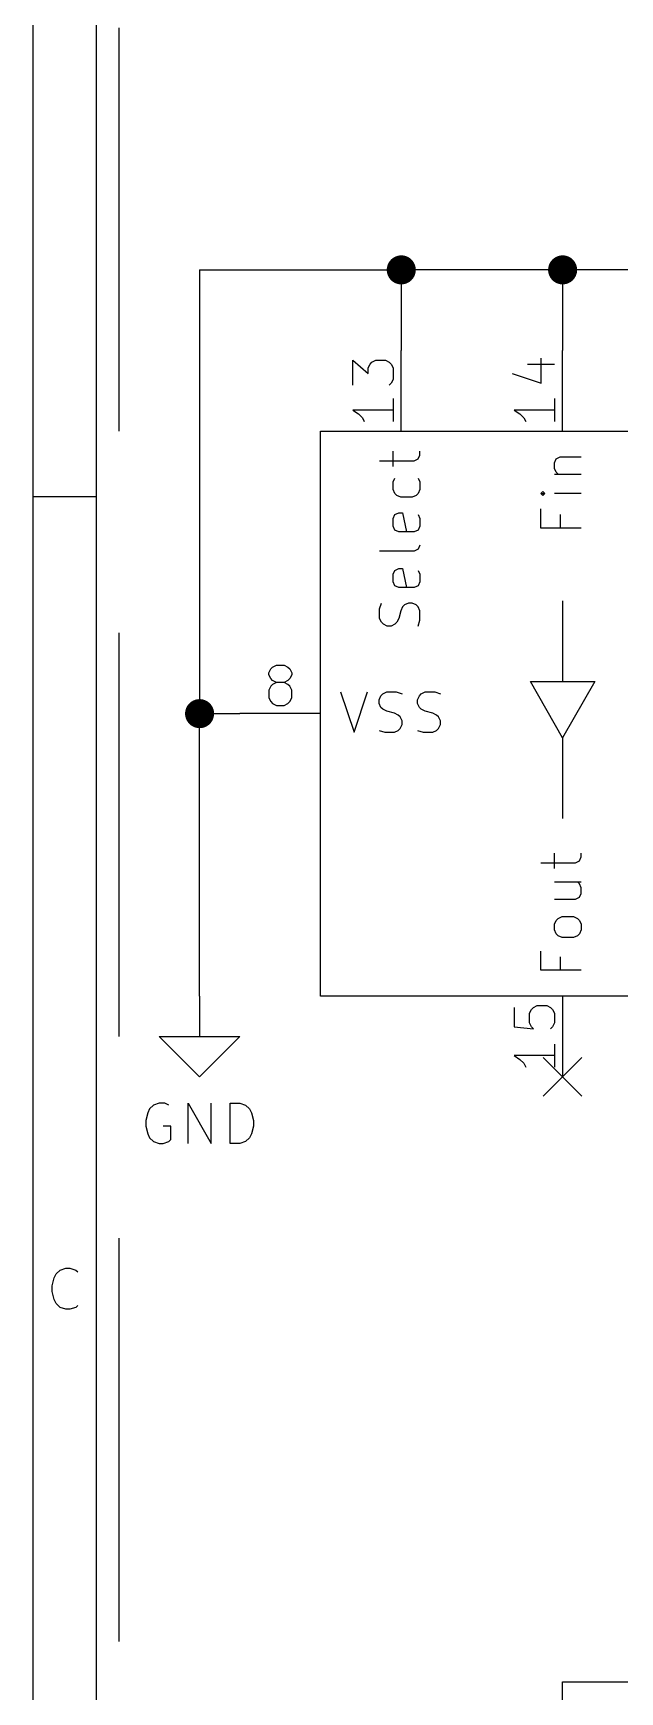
# Model space of a CAD drawing. Extents: x 0.4 to 11.3, y -7.9 to -0.4.
# Drawn here: x 0.394 to 1.121, y -5.812 to -3.757 of the extents above; entities that cross this region are included whole.
import ezdxf

# ---------------------------------------------------------------- set-up
doc = ezdxf.new("R2010")
doc.units = 0
doc.header["$MEASUREMENT"] = 0
doc.linetypes.add('DASHED', pattern=[0.75, 0.5, -0.25])
for name, color, linetype in [('BLUE2', 5, 'CONTINUOUS'), ('BLUE3', 171, 'CONTINUOUS'), ('CYAN2', 4, 'CONTINUOUS'), ('GREEN3', 91, 'CONTINUOUS'), ('LYELLOW', 51, 'CONTINUOUS'), ('RED2', 1, 'CONTINUOUS'), ('RED3', 11, 'CONTINUOUS')]:
    doc.layers.add(name, color=color, linetype=linetype)

msp = doc.modelspace()

# ---------------------------------------------------------------- linework, layer by layer
at = {"layer": 'BLUE2', "linetype": 'CONTINUOUS'}
for p, q in [((1.026, -5.026), (1.074, -5.074)), ((1.074, -5.026), (1.026, -5.074))]:
    msp.add_line(p, q, dxfattribs=at)
at = {"layer": 'BLUE3', "linetype": 'DASHED'}
msp.add_line((0.5, -3.75), (0.5, -7.55), dxfattribs=at)
at = {"layer": 'CYAN2', "linetype": 'CONTINUOUS'}
for p, q in [((0.8398, -4.2938), (0.8398, -4.2748)), ((0.8398, -4.2938), (0.8398, -4.2748)), ((0.8731, -4.2795), (0.8731, -4.2748)), ((0.8731, -4.2795), (0.8731, -4.2748)), ((0.8231, -4.2867), (0.866, -4.2867)), ((0.8231, -4.2867), (0.866, -4.2867)), ((0.866, -4.2867), (0.8708, -4.2843)), ((0.866, -4.2867), (0.8708, -4.2843)), ((0.8708, -4.2843), (0.8731, -4.2795)), ((0.8708, -4.2843), (0.8731, -4.2795)), ((1.0398, -4.289), (1.0422, -4.2843)), ((1.0398, -4.289), (1.0422, -4.2843)), ((1.0398, -4.2962), (1.0398, -4.289)), ((1.0398, -4.2962), (1.0398, -4.289)), ((1.0422, -4.3009), (1.0398, -4.2962)), ((1.0422, -4.3009), (1.0398, -4.2962)), ((1.0422, -4.2843), (1.0469, -4.2819)), ((1.0422, -4.2843), (1.0469, -4.2819)), ((1.0469, -4.2819), (1.0731, -4.2819)), ((1.0469, -4.2819), (1.0731, -4.2819)), ((0.8398, -4.3129), (0.8422, -4.3081)), ((0.8398, -4.3129), (0.8422, -4.3081)), ((0.8398, -4.3224), (0.8398, -4.3129)), ((0.8398, -4.3224), (0.8398, -4.3129)), ((0.8708, -4.3081), (0.8731, -4.3129)), ((0.8708, -4.3081), (0.8731, -4.3129)), ((0.8731, -4.3129), (0.8731, -4.3224)), ((0.8731, -4.3129), (0.8731, -4.3224)), ((1.0398, -4.3033), (1.0731, -4.3033)), ((1.0398, -4.3033), (1.0731, -4.3033)), ((1.0446, -4.3033), (1.0422, -4.3009)), ((1.0446, -4.3033), (1.0422, -4.3009)), ((0.8422, -4.3271), (0.8398, -4.3224)), ((0.8422, -4.3271), (0.8398, -4.3224)), ((0.8446, -4.3295), (0.8422, -4.3271)), ((0.8446, -4.3295), (0.8422, -4.3271)), ((0.8493, -4.3319), (0.8446, -4.3295)), ((0.8493, -4.3319), (0.8446, -4.3295)), ((0.8636, -4.3319), (0.8493, -4.3319)), ((0.8636, -4.3319), (0.8493, -4.3319)), ((0.8684, -4.3295), (0.8636, -4.3319)), ((0.8684, -4.3295), (0.8636, -4.3319)), ((0.8708, -4.3271), (0.8684, -4.3295)), ((0.8708, -4.3271), (0.8684, -4.3295)), ((0.8731, -4.3224), (0.8708, -4.3271)), ((0.8731, -4.3224), (0.8708, -4.3271)), ((1.0255, -4.3248), (1.0231, -4.3271)), ((1.0255, -4.3248), (1.0231, -4.3271)), ((1.0231, -4.3271), (1.0255, -4.3295)), ((1.0231, -4.3271), (1.0279, -4.3271)), ((1.0231, -4.3271), (1.0255, -4.3295)), ((1.0231, -4.3271), (1.0279, -4.3271)), ((1.0279, -4.3271), (1.0255, -4.3248)), ((1.0279, -4.3271), (1.0255, -4.3248)), ((1.0255, -4.3295), (1.0279, -4.3271)), ((1.0255, -4.3295), (1.0279, -4.3271)), ((1.0731, -4.3271), (1.0398, -4.3271)), ((1.0731, -4.3271), (1.0398, -4.3271)), ((0.8398, -4.3581), (0.8422, -4.3533)), ((0.8398, -4.3581), (0.8422, -4.3533)), ((0.8398, -4.3676), (0.8398, -4.3581)), ((0.8398, -4.3676), (0.8398, -4.3581)), ((0.8422, -4.3533), (0.8469, -4.351)), ((0.8422, -4.3533), (0.8469, -4.351)), ((0.8469, -4.351), (0.8517, -4.351)), ((0.8469, -4.351), (0.8517, -4.351)), ((0.8517, -4.351), (0.8565, -4.3748)), ((0.8517, -4.351), (0.8565, -4.3748)), ((0.8708, -4.3533), (0.8731, -4.3581)), ((0.8708, -4.3533), (0.8731, -4.3581)), ((0.8731, -4.3581), (0.8731, -4.3676)), ((0.8731, -4.3581), (0.8731, -4.3676)), ((1.0231, -4.37), (1.0231, -4.3462)), ((1.0231, -4.37), (1.0231, -4.3462)), ((1.0469, -4.3533), (1.0469, -4.37)), ((1.0469, -4.3533), (1.0469, -4.37)), ((0.8422, -4.3724), (0.8398, -4.3676)), ((0.8422, -4.3724), (0.8398, -4.3676)), ((0.8469, -4.3748), (0.8422, -4.3724)), ((0.8469, -4.3748), (0.8422, -4.3724)), ((0.866, -4.3748), (0.8469, -4.3748)), ((0.866, -4.3748), (0.8469, -4.3748)), ((0.8708, -4.3724), (0.866, -4.3748)), ((0.8708, -4.3724), (0.866, -4.3748)), ((0.8731, -4.3676), (0.8708, -4.3724)), ((0.8731, -4.3676), (0.8708, -4.3724)), ((1.0731, -4.37), (1.0231, -4.37)), ((1.0731, -4.37), (1.0231, -4.37)), ((0.866, -4.3986), (0.8231, -4.3986)), ((0.866, -4.3986), (0.8231, -4.3986)), ((0.8708, -4.3962), (0.866, -4.3986)), ((0.8708, -4.3962), (0.866, -4.3986)), ((0.8731, -4.3914), (0.8708, -4.3962)), ((0.8731, -4.3914), (0.8708, -4.3962)), ((0.8398, -4.4271), (0.8422, -4.4224)), ((0.8398, -4.4271), (0.8422, -4.4224)), ((0.8398, -4.4367), (0.8398, -4.4271)), ((0.8398, -4.4367), (0.8398, -4.4271)), ((0.8422, -4.4414), (0.8398, -4.4367)), ((0.8422, -4.4414), (0.8398, -4.4367)), ((0.8422, -4.4224), (0.8469, -4.42)), ((0.8422, -4.4224), (0.8469, -4.42)), ((0.8469, -4.42), (0.8517, -4.42)), ((0.8469, -4.42), (0.8517, -4.42)), ((0.8517, -4.42), (0.8565, -4.4438)), ((0.8517, -4.42), (0.8565, -4.4438)), ((0.8708, -4.4224), (0.8731, -4.4271)), ((0.8708, -4.4224), (0.8731, -4.4271)), ((0.8731, -4.4367), (0.8708, -4.4414)), ((0.8731, -4.4367), (0.8708, -4.4414)), ((0.8731, -4.4271), (0.8731, -4.4367)), ((0.8731, -4.4271), (0.8731, -4.4367)), ((0.8469, -4.4438), (0.8422, -4.4414)), ((0.8469, -4.4438), (0.8422, -4.4414)), ((0.866, -4.4438), (0.8469, -4.4438)), ((0.866, -4.4438), (0.8469, -4.4438)), ((0.8708, -4.4414), (0.866, -4.4438)), ((0.8708, -4.4414), (0.866, -4.4438)), ((0.8231, -4.47), (0.8255, -4.4629)), ((0.8231, -4.47), (0.8255, -4.4629)), ((0.8231, -4.4819), (0.8231, -4.47)), ((0.8231, -4.4819), (0.8231, -4.47)), ((0.8493, -4.4724), (0.8469, -4.4819)), ((0.8493, -4.4724), (0.8469, -4.4819)), ((0.8517, -4.4676), (0.8493, -4.4724)), ((0.8517, -4.4676), (0.8493, -4.4724)), ((0.8541, -4.4652), (0.8517, -4.4676)), ((0.8541, -4.4652), (0.8517, -4.4676)), ((0.8588, -4.4629), (0.8541, -4.4652)), ((0.8588, -4.4629), (0.8541, -4.4652)), ((0.8636, -4.4629), (0.8588, -4.4629)), ((0.8636, -4.4629), (0.8588, -4.4629)), ((0.8684, -4.4652), (0.8636, -4.4629)), ((0.8684, -4.4652), (0.8636, -4.4629)), ((0.8708, -4.4676), (0.8684, -4.4652)), ((0.8708, -4.4676), (0.8684, -4.4652)), ((0.8731, -4.4724), (0.8708, -4.4676)), ((0.8731, -4.4724), (0.8708, -4.4676)), ((0.8731, -4.4843), (0.8731, -4.4724)), ((0.8731, -4.4843), (0.8731, -4.4724)), ((0.8255, -4.4867), (0.8231, -4.4819)), ((0.8255, -4.4867), (0.8231, -4.4819)), ((0.8279, -4.489), (0.8255, -4.4867)), ((0.8279, -4.489), (0.8255, -4.4867)), ((0.8327, -4.4914), (0.8279, -4.489)), ((0.8327, -4.4914), (0.8279, -4.489)), ((0.8374, -4.4914), (0.8327, -4.4914)), ((0.8374, -4.4914), (0.8327, -4.4914)), ((0.8422, -4.489), (0.8374, -4.4914)), ((0.8422, -4.489), (0.8374, -4.4914)), ((0.8446, -4.4867), (0.8422, -4.489)), ((0.8446, -4.4867), (0.8422, -4.489)), ((0.8469, -4.4819), (0.8446, -4.4867)), ((0.8469, -4.4819), (0.8446, -4.4867)), ((0.8708, -4.4914), (0.8731, -4.4843)), ((0.8708, -4.4914), (0.8731, -4.4843)), ((0.7748, -4.5731), (0.7914, -4.6231)), ((0.7748, -4.5731), (0.7914, -4.6231)), ((0.7914, -4.6231), (0.8081, -4.5731)), ((0.7914, -4.6231), (0.8081, -4.5731)), ((0.8224, -4.5827), (0.8248, -4.5779)), ((0.8224, -4.5827), (0.8248, -4.5779)), ((0.8224, -4.5874), (0.8224, -4.5827)), ((0.8224, -4.5874), (0.8224, -4.5827)), ((0.8248, -4.5779), (0.8271, -4.5755)), ((0.8248, -4.5779), (0.8271, -4.5755)), ((0.8271, -4.5755), (0.8319, -4.5731)), ((0.8271, -4.5755), (0.8319, -4.5731)), ((0.8319, -4.5731), (0.8438, -4.5731)), ((0.8319, -4.5731), (0.8438, -4.5731)), ((0.8438, -4.5731), (0.851, -4.5755)), ((0.8438, -4.5731), (0.851, -4.5755)), ((0.87, -4.5827), (0.8724, -4.5779)), ((0.87, -4.5827), (0.8724, -4.5779)), ((0.87, -4.5874), (0.87, -4.5827)), ((0.87, -4.5874), (0.87, -4.5827)), ((0.8724, -4.5779), (0.8748, -4.5755)), ((0.8724, -4.5779), (0.8748, -4.5755)), ((0.8748, -4.5755), (0.8795, -4.5731)), ((0.8748, -4.5755), (0.8795, -4.5731)), ((0.8795, -4.5731), (0.8914, -4.5731)), ((0.8795, -4.5731), (0.8914, -4.5731)), ((0.8914, -4.5731), (0.8986, -4.5755)), ((0.8914, -4.5731), (0.8986, -4.5755)), ((0.8248, -4.5922), (0.8224, -4.5874)), ((0.8248, -4.5922), (0.8224, -4.5874)), ((0.8271, -4.5946), (0.8248, -4.5922)), ((0.8271, -4.5946), (0.8248, -4.5922)), ((0.8319, -4.5969), (0.8271, -4.5946)), ((0.8319, -4.5969), (0.8271, -4.5946)), ((0.8414, -4.5993), (0.8319, -4.5969)), ((0.8414, -4.5993), (0.8319, -4.5969)), ((0.8462, -4.6017), (0.8414, -4.5993)), ((0.8462, -4.6017), (0.8414, -4.5993)), ((0.8486, -4.6041), (0.8462, -4.6017)), ((0.8486, -4.6041), (0.8462, -4.6017)), ((0.851, -4.6088), (0.8486, -4.6041)), ((0.851, -4.6088), (0.8486, -4.6041)), ((0.8724, -4.5922), (0.87, -4.5874)), ((0.8724, -4.5922), (0.87, -4.5874)), ((0.8748, -4.5946), (0.8724, -4.5922)), ((0.8748, -4.5946), (0.8724, -4.5922)), ((0.8795, -4.5969), (0.8748, -4.5946)), ((0.8795, -4.5969), (0.8748, -4.5946)), ((0.889, -4.5993), (0.8795, -4.5969)), ((0.889, -4.5993), (0.8795, -4.5969)), ((0.8938, -4.6017), (0.889, -4.5993)), ((0.8938, -4.6017), (0.889, -4.5993)), ((0.8962, -4.6041), (0.8938, -4.6017)), ((0.8962, -4.6041), (0.8938, -4.6017)), ((0.8986, -4.6088), (0.8962, -4.6041)), ((0.8986, -4.6088), (0.8962, -4.6041)), ((0.8224, -4.6208), (0.8295, -4.6231)), ((0.8224, -4.6208), (0.8295, -4.6231)), ((0.8295, -4.6231), (0.8414, -4.6231)), ((0.8295, -4.6231), (0.8414, -4.6231)), ((0.8414, -4.6231), (0.8462, -4.6208)), ((0.8414, -4.6231), (0.8462, -4.6208)), ((0.8462, -4.6208), (0.8486, -4.6184)), ((0.8462, -4.6208), (0.8486, -4.6184)), ((0.8486, -4.6184), (0.851, -4.6136)), ((0.8486, -4.6184), (0.851, -4.6136)), ((0.851, -4.6136), (0.851, -4.6088)), ((0.851, -4.6136), (0.851, -4.6088)), ((0.87, -4.6208), (0.8771, -4.6231)), ((0.87, -4.6208), (0.8771, -4.6231)), ((0.8771, -4.6231), (0.889, -4.6231)), ((0.8771, -4.6231), (0.889, -4.6231)), ((0.889, -4.6231), (0.8938, -4.6208)), ((0.889, -4.6231), (0.8938, -4.6208)), ((0.8938, -4.6208), (0.8962, -4.6184)), ((0.8938, -4.6208), (0.8962, -4.6184)), ((0.8962, -4.6184), (0.8986, -4.6136)), ((0.8962, -4.6184), (0.8986, -4.6136)), ((0.8986, -4.6136), (0.8986, -4.6088)), ((0.8986, -4.6136), (0.8986, -4.6088)), ((1.0231, -4.7848), (1.066, -4.7848)), ((1.0231, -4.7848), (1.066, -4.7848)), ((1.0398, -4.7919), (1.0398, -4.7729)), ((1.0398, -4.7919), (1.0398, -4.7729)), ((1.066, -4.7848), (1.0708, -4.7824)), ((1.066, -4.7848), (1.0708, -4.7824)), ((1.0708, -4.7824), (1.0731, -4.7776)), ((1.0708, -4.7824), (1.0731, -4.7776)), ((1.0731, -4.7776), (1.0731, -4.7729)), ((1.0731, -4.7776), (1.0731, -4.7729)), ((1.0398, -4.8086), (1.0731, -4.8086)), ((1.0398, -4.8086), (1.0731, -4.8086)), ((1.0708, -4.811), (1.0684, -4.8086)), ((1.0708, -4.811), (1.0684, -4.8086)), ((1.0398, -4.83), (1.066, -4.83)), ((1.0398, -4.83), (1.066, -4.83)), ((1.066, -4.83), (1.0708, -4.8276)), ((1.066, -4.83), (1.0708, -4.8276)), ((1.0731, -4.8157), (1.0708, -4.811)), ((1.0731, -4.8157), (1.0708, -4.811)), ((1.0708, -4.8276), (1.0731, -4.8229)), ((1.0708, -4.8276), (1.0731, -4.8229)), ((1.0731, -4.8229), (1.0731, -4.8157)), ((1.0731, -4.8229), (1.0731, -4.8157)), ((1.0446, -4.8538), (1.0493, -4.8514)), ((1.0446, -4.8538), (1.0493, -4.8514)), ((1.0493, -4.8514), (1.0636, -4.8514)), ((1.0493, -4.8514), (1.0636, -4.8514)), ((1.0636, -4.8514), (1.0684, -4.8538)), ((1.0636, -4.8514), (1.0684, -4.8538)), ((1.0398, -4.8609), (1.0422, -4.8562)), ((1.0398, -4.8609), (1.0422, -4.8562)), ((1.0398, -4.8681), (1.0398, -4.8609)), ((1.0398, -4.8681), (1.0398, -4.8609)), ((1.0422, -4.8729), (1.0398, -4.8681)), ((1.0422, -4.8729), (1.0398, -4.8681)), ((1.0422, -4.8562), (1.0446, -4.8538)), ((1.0422, -4.8562), (1.0446, -4.8538)), ((1.0684, -4.8538), (1.0708, -4.8562)), ((1.0684, -4.8538), (1.0708, -4.8562)), ((1.0708, -4.8562), (1.0731, -4.8609)), ((1.0708, -4.8562), (1.0731, -4.8609)), ((1.0731, -4.8681), (1.0708, -4.8729)), ((1.0731, -4.8681), (1.0708, -4.8729)), ((1.0731, -4.8609), (1.0731, -4.8681)), ((1.0731, -4.8609), (1.0731, -4.8681)), ((1.0446, -4.8752), (1.0422, -4.8729)), ((1.0446, -4.8752), (1.0422, -4.8729)), ((1.0493, -4.8776), (1.0446, -4.8752)), ((1.0493, -4.8776), (1.0446, -4.8752)), ((1.0636, -4.8776), (1.0493, -4.8776)), ((1.0636, -4.8776), (1.0493, -4.8776)), ((1.0684, -4.8752), (1.0636, -4.8776)), ((1.0684, -4.8752), (1.0636, -4.8776)), ((1.0708, -4.8729), (1.0684, -4.8752)), ((1.0708, -4.8729), (1.0684, -4.8752)), ((1.0231, -4.9181), (1.0231, -4.8943)), ((1.0231, -4.9181), (1.0231, -4.8943)), ((1.0469, -4.9014), (1.0469, -4.9181)), ((1.0469, -4.9014), (1.0469, -4.9181)), ((1.0731, -4.9181), (1.0231, -4.9181)), ((1.0731, -4.9181), (1.0231, -4.9181)), ((0.5357, -5.0947), (0.5333, -5.1042)), ((0.5357, -5.0947), (0.5333, -5.1042)), ((0.5381, -5.0899), (0.5357, -5.0947)), ((0.5381, -5.0899), (0.5357, -5.0947)), ((0.5429, -5.0852), (0.5381, -5.0899)), ((0.5429, -5.0852), (0.5381, -5.0899)), ((0.55, -5.0828), (0.5429, -5.0852)), ((0.55, -5.0828), (0.5429, -5.0852)), ((0.5571, -5.0828), (0.55, -5.0828)), ((0.5571, -5.0828), (0.55, -5.0828)), ((0.5619, -5.0852), (0.5571, -5.0828)), ((0.5619, -5.0852), (0.5571, -5.0828)), ((0.5857, -5.1328), (0.5857, -5.0828)), ((0.5857, -5.0828), (0.6143, -5.1328)), ((0.5857, -5.1328), (0.5857, -5.0828)), ((0.5857, -5.0828), (0.6143, -5.1328)), ((0.6143, -5.1328), (0.6143, -5.0828)), ((0.6143, -5.1328), (0.6143, -5.0828)), ((0.6381, -5.1328), (0.6381, -5.0828)), ((0.6381, -5.0828), (0.65, -5.0828)), ((0.6381, -5.1328), (0.6381, -5.0828)), ((0.6381, -5.0828), (0.65, -5.0828)), ((0.65, -5.0828), (0.6571, -5.0852)), ((0.65, -5.0828), (0.6571, -5.0852)), ((0.6571, -5.0852), (0.6619, -5.0899)), ((0.6571, -5.0852), (0.6619, -5.0899)), ((0.6619, -5.0899), (0.6643, -5.0947)), ((0.6619, -5.0899), (0.6643, -5.0947)), ((0.6643, -5.0947), (0.6667, -5.1042)), ((0.6643, -5.0947), (0.6667, -5.1042)), ((0.5333, -5.1042), (0.5333, -5.1114)), ((0.5333, -5.1042), (0.5333, -5.1114)), ((0.5333, -5.1114), (0.5357, -5.1209)), ((0.5333, -5.1114), (0.5357, -5.1209)), ((0.5643, -5.1114), (0.5548, -5.1114)), ((0.5643, -5.1114), (0.5548, -5.1114)), ((0.5643, -5.128), (0.5643, -5.1114)), ((0.5643, -5.128), (0.5643, -5.1114)), ((0.6667, -5.1114), (0.6643, -5.1209)), ((0.6667, -5.1114), (0.6643, -5.1209)), ((0.6667, -5.1042), (0.6667, -5.1114)), ((0.6667, -5.1042), (0.6667, -5.1114)), ((0.5357, -5.1209), (0.5381, -5.1257)), ((0.5357, -5.1209), (0.5381, -5.1257)), ((0.5381, -5.1257), (0.5429, -5.1304)), ((0.5381, -5.1257), (0.5429, -5.1304)), ((0.5429, -5.1304), (0.55, -5.1328)), ((0.5429, -5.1304), (0.55, -5.1328)), ((0.55, -5.1328), (0.5548, -5.1328)), ((0.55, -5.1328), (0.5548, -5.1328)), ((0.5548, -5.1328), (0.5619, -5.1304)), ((0.5548, -5.1328), (0.5619, -5.1304)), ((0.5619, -5.1304), (0.5643, -5.128)), ((0.5619, -5.1304), (0.5643, -5.128)), ((0.65, -5.1328), (0.6381, -5.1328)), ((0.65, -5.1328), (0.6381, -5.1328)), ((0.6571, -5.1304), (0.65, -5.1328)), ((0.6571, -5.1304), (0.65, -5.1328)), ((0.6619, -5.1257), (0.6571, -5.1304)), ((0.6619, -5.1257), (0.6571, -5.1304)), ((0.6643, -5.1209), (0.6619, -5.1257)), ((0.6643, -5.1209), (0.6619, -5.1257))]:
    msp.add_line(p, q, dxfattribs=at)
at = {"layer": 'GREEN3', "linetype": 'CONTINUOUS'}
for p, q in [((0.6, -4.05), (0.6, -4.6)), ((0.6, -4.05), (0.85, -4.05)), ((0.85, -4.05), (0.85, -4.15)), ((1.05, -4.05), (0.85, -4.05)), ((1.05, -4.05), (1.05, -4.15)), ((1.25, -4.05), (1.05, -4.05)), ((0.6, -4.6), (0.65, -4.6)), ((0.6, -4.95), (0.6, -4.6))]:
    msp.add_line(p, q, dxfattribs=at)
at = {"layer": 'GREEN3', "const_width": 0.018}
for points in [[(0.841, -4.05, 1), (0.859, -4.05, 1)], [(1.041, -4.05, 1), (1.059, -4.05, 1)], [(0.591, -4.6, 1), (0.609, -4.6, 1)]]:
    msp.add_lwpolyline(points, format="xyb", close=True, dxfattribs=at)
at = {"layer": 'LYELLOW', "linetype": 'CONTINUOUS'}
for p, q in [((0.75, -4.95), (0.75, -4.25)), ((0.75, -4.25), (2.35, -4.25)), ((2.35, -4.95), (0.75, -4.95)), ((1.05, -7), (1.05, -5.8)), ((1.05, -5.8), (3.25, -5.8))]:
    msp.add_line(p, q, dxfattribs=at)
at = {"layer": 'RED2', "linetype": 'CONTINUOUS'}
for p, q in [((0.3937, -7.8743), (0.3937, -0.3937)), ((0.4724, -7.7956), (0.4724, -0.4724)), ((0.85, -4.25), (0.85, -4.15)), ((0.85, -4.25), (0.85, -4.15)), ((1.05, -4.25), (1.05, -4.15)), ((1.05, -4.25), (1.05, -4.15)), ((0.75, -4.95), (0.75, -4.25)), ((0.75, -4.25), (2.35, -4.25)), ((0.3937, -4.3307), (0.4724, -4.3307)), ((1.05, -4.46), (1.05, -4.56)), ((1.05, -4.63), (1.01, -4.56)), ((1.01, -4.56), (1.09, -4.56)), ((1.09, -4.56), (1.05, -4.63)), ((0.75, -4.6), (0.65, -4.6)), ((0.75, -4.6), (0.65, -4.6)), ((1.05, -4.63), (1.05, -4.73)), ((0.6, -4.95), (0.6, -5)), ((2.35, -4.95), (0.75, -4.95)), ((1.05, -4.95), (1.05, -5.05)), ((1.05, -4.95), (1.05, -5.05)), ((0.6, -5.05), (0.55, -5)), ((0.55, -5), (0.6, -5)), ((0.6, -5), (0.65, -5)), ((0.65, -5), (0.6, -5.05)), ((0.4172, -5.3091), (0.4197, -5.2993)), ((0.4197, -5.2993), (0.4221, -5.2945)), ((0.4221, -5.2945), (0.427, -5.2896)), ((0.427, -5.2896), (0.4343, -5.2872)), ((0.4343, -5.2872), (0.4392, -5.2872)), ((0.4392, -5.2872), (0.4465, -5.2896)), ((0.4465, -5.2896), (0.4489, -5.292)), ((0.4172, -5.3164), (0.4172, -5.3091)), ((0.4197, -5.3261), (0.4172, -5.3164)), ((0.4221, -5.331), (0.4197, -5.3261)), ((0.427, -5.3359), (0.4221, -5.331)), ((0.4343, -5.3383), (0.427, -5.3359)), ((0.4392, -5.3383), (0.4343, -5.3383)), ((0.4465, -5.3359), (0.4392, -5.3383)), ((0.4489, -5.3335), (0.4465, -5.3359)), ((1.05, -7), (1.05, -5.8)), ((1.05, -5.8), (3.25, -5.8))]:
    msp.add_line(p, q, dxfattribs=at)
at = {"layer": 'RED3', "linetype": 'CONTINUOUS'}
for p, q in [((0.7899, -4.1929), (0.7899, -4.1619)), ((0.7899, -4.1619), (0.8089, -4.1786)), ((0.7899, -4.1929), (0.7899, -4.1619)), ((0.7899, -4.1619), (0.8089, -4.1786)), ((0.8089, -4.1714), (0.8113, -4.1667)), ((0.8089, -4.1714), (0.8113, -4.1667)), ((0.8089, -4.1786), (0.8089, -4.1714)), ((0.8089, -4.1786), (0.8089, -4.1714)), ((0.8113, -4.1667), (0.8137, -4.1643)), ((0.8113, -4.1667), (0.8137, -4.1643)), ((0.8137, -4.1643), (0.8184, -4.1619)), ((0.8137, -4.1643), (0.8184, -4.1619)), ((0.8184, -4.1619), (0.8304, -4.1619)), ((0.8184, -4.1619), (0.8304, -4.1619)), ((0.8304, -4.1619), (0.8351, -4.1643)), ((0.8304, -4.1619), (0.8351, -4.1643)), ((0.8351, -4.1643), (0.8375, -4.1667)), ((0.8351, -4.1643), (0.8375, -4.1667)), ((0.8375, -4.1667), (0.8399, -4.1714)), ((0.8375, -4.1667), (0.8399, -4.1714)), ((0.8399, -4.1714), (0.8399, -4.1857)), ((0.8399, -4.1714), (0.8399, -4.1857)), ((1.0065, -4.1667), (1.0399, -4.1667)), ((1.0065, -4.1667), (1.0399, -4.1667)), ((1.0232, -4.1905), (1.0232, -4.1595)), ((1.0232, -4.1905), (1.0232, -4.1595)), ((0.8375, -4.1905), (0.8351, -4.1929)), ((0.8375, -4.1905), (0.8351, -4.1929)), ((0.8399, -4.1857), (0.8375, -4.1905)), ((0.8399, -4.1857), (0.8375, -4.1905)), ((0.9875, -4.1786), (1.0232, -4.1905)), ((0.9875, -4.1786), (1.0232, -4.1905)), ((0.8399, -4.2095), (0.8399, -4.2381)), ((0.8399, -4.2095), (0.8399, -4.2381)), ((1.0399, -4.2095), (1.0399, -4.2381)), ((1.0399, -4.2095), (1.0399, -4.2381)), ((0.8399, -4.2238), (0.7899, -4.2238)), ((0.7899, -4.2238), (0.797, -4.2286)), ((0.8399, -4.2238), (0.7899, -4.2238)), ((0.7899, -4.2238), (0.797, -4.2286)), ((0.797, -4.2286), (0.8018, -4.2333)), ((0.797, -4.2286), (0.8018, -4.2333)), ((0.8018, -4.2333), (0.8042, -4.2381)), ((0.8018, -4.2333), (0.8042, -4.2381)), ((1.0399, -4.2238), (0.9899, -4.2238)), ((0.9899, -4.2238), (0.997, -4.2286)), ((1.0399, -4.2238), (0.9899, -4.2238)), ((0.9899, -4.2238), (0.997, -4.2286)), ((0.997, -4.2286), (1.0018, -4.2333)), ((0.997, -4.2286), (1.0018, -4.2333)), ((1.0018, -4.2333), (1.0042, -4.2381)), ((1.0018, -4.2333), (1.0042, -4.2381)), ((0.6881, -4.5446), (0.6905, -4.5423)), ((0.6881, -4.5446), (0.6905, -4.5423)), ((0.6905, -4.5423), (0.6952, -4.5399)), ((0.6905, -4.5423), (0.6952, -4.5399)), ((0.6952, -4.5399), (0.7048, -4.5399)), ((0.6952, -4.5399), (0.7048, -4.5399)), ((0.7048, -4.5399), (0.7095, -4.5423)), ((0.7048, -4.5399), (0.7095, -4.5423)), ((0.7095, -4.5423), (0.7119, -4.5446)), ((0.7095, -4.5423), (0.7119, -4.5446)), ((0.6857, -4.5494), (0.6881, -4.5446)), ((0.6857, -4.5494), (0.6881, -4.5446)), ((0.6857, -4.5518), (0.6857, -4.5494)), ((0.6857, -4.5518), (0.6857, -4.5494)), ((0.6881, -4.5565), (0.6857, -4.5518)), ((0.6881, -4.5565), (0.6857, -4.5518)), ((0.6905, -4.5589), (0.6881, -4.5565)), ((0.6905, -4.5589), (0.6881, -4.5565)), ((0.6905, -4.5637), (0.6881, -4.5661)), ((0.6905, -4.5637), (0.6881, -4.5661)), ((0.6952, -4.5613), (0.6905, -4.5589)), ((0.6952, -4.5613), (0.6905, -4.5589)), ((0.6952, -4.5613), (0.6905, -4.5637)), ((0.6952, -4.5613), (0.6905, -4.5637)), ((0.7048, -4.5613), (0.6952, -4.5613)), ((0.7048, -4.5613), (0.6952, -4.5613)), ((0.7095, -4.5589), (0.7048, -4.5613)), ((0.7095, -4.5589), (0.7048, -4.5613)), ((0.7095, -4.5637), (0.7048, -4.5613)), ((0.7095, -4.5637), (0.7048, -4.5613)), ((0.7119, -4.5565), (0.7095, -4.5589)), ((0.7119, -4.5565), (0.7095, -4.5589)), ((0.7119, -4.5661), (0.7095, -4.5637)), ((0.7119, -4.5661), (0.7095, -4.5637)), ((0.7119, -4.5446), (0.7143, -4.5494)), ((0.7119, -4.5446), (0.7143, -4.5494)), ((0.7143, -4.5518), (0.7119, -4.5565)), ((0.7143, -4.5518), (0.7119, -4.5565)), ((0.7143, -4.5494), (0.7143, -4.5518)), ((0.7143, -4.5494), (0.7143, -4.5518)), ((0.6881, -4.5661), (0.6857, -4.5708)), ((0.6881, -4.5661), (0.6857, -4.5708)), ((0.6857, -4.5708), (0.6857, -4.5804)), ((0.6857, -4.5708), (0.6857, -4.5804)), ((0.6857, -4.5804), (0.6881, -4.5851)), ((0.6857, -4.5804), (0.6881, -4.5851)), ((0.7143, -4.5708), (0.7119, -4.5661)), ((0.7143, -4.5708), (0.7119, -4.5661)), ((0.7119, -4.5851), (0.7143, -4.5804)), ((0.7119, -4.5851), (0.7143, -4.5804)), ((0.7143, -4.5804), (0.7143, -4.5708)), ((0.7143, -4.5804), (0.7143, -4.5708)), ((0.6881, -4.5851), (0.6905, -4.5875)), ((0.6881, -4.5851), (0.6905, -4.5875)), ((0.6905, -4.5875), (0.6952, -4.5899)), ((0.6905, -4.5875), (0.6952, -4.5899)), ((0.6952, -4.5899), (0.7048, -4.5899)), ((0.6952, -4.5899), (0.7048, -4.5899)), ((0.7048, -4.5899), (0.7095, -4.5875)), ((0.7048, -4.5899), (0.7095, -4.5875)), ((0.7095, -4.5875), (0.7119, -4.5851)), ((0.7095, -4.5875), (0.7119, -4.5851)), ((0.9899, -4.9643), (0.9899, -4.9881)), ((0.9899, -4.9643), (0.9899, -4.9881)), ((1.0089, -4.9714), (1.0113, -4.9667)), ((1.0089, -4.9714), (1.0113, -4.9667)), ((1.0089, -4.9833), (1.0089, -4.9714)), ((1.0089, -4.9833), (1.0089, -4.9714)), ((1.0113, -4.9667), (1.0137, -4.9643)), ((1.0113, -4.9667), (1.0137, -4.9643)), ((1.0137, -4.9643), (1.0184, -4.9619)), ((1.0137, -4.9643), (1.0184, -4.9619)), ((1.0184, -4.9619), (1.0304, -4.9619)), ((1.0184, -4.9619), (1.0304, -4.9619)), ((1.0304, -4.9619), (1.0351, -4.9643)), ((1.0304, -4.9619), (1.0351, -4.9643)), ((1.0351, -4.9643), (1.0375, -4.9667)), ((1.0351, -4.9643), (1.0375, -4.9667)), ((1.0375, -4.9667), (1.0399, -4.9714)), ((1.0375, -4.9667), (1.0399, -4.9714)), ((1.0399, -4.9714), (1.0399, -4.9833)), ((1.0399, -4.9714), (1.0399, -4.9833)), ((0.9899, -4.9881), (1.0137, -4.9905)), ((0.9899, -4.9881), (1.0137, -4.9905)), ((1.0113, -4.9881), (1.0089, -4.9833)), ((1.0113, -4.9881), (1.0089, -4.9833)), ((1.0137, -4.9905), (1.0113, -4.9881)), ((1.0137, -4.9905), (1.0113, -4.9881)), ((1.0375, -4.9881), (1.0351, -4.9905)), ((1.0375, -4.9881), (1.0351, -4.9905)), ((1.0399, -4.9833), (1.0375, -4.9881)), ((1.0399, -4.9833), (1.0375, -4.9881)), ((1.0399, -5.0095), (1.0399, -5.0381)), ((1.0399, -5.0095), (1.0399, -5.0381)), ((1.0399, -5.0238), (0.9899, -5.0238)), ((0.9899, -5.0238), (0.997, -5.0286)), ((1.0399, -5.0238), (0.9899, -5.0238)), ((0.9899, -5.0238), (0.997, -5.0286)), ((0.997, -5.0286), (1.0018, -5.0333)), ((0.997, -5.0286), (1.0018, -5.0333)), ((1.0018, -5.0333), (1.0042, -5.0381)), ((1.0018, -5.0333), (1.0042, -5.0381))]:
    msp.add_line(p, q, dxfattribs=at)

doc.saveas('drawing.dxf')
